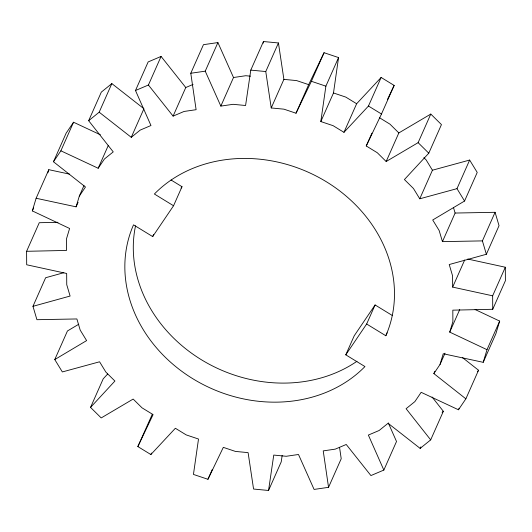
<?xml version="1.0" encoding="UTF-8"?>
<svg xmlns="http://www.w3.org/2000/svg" width="532" height="532" viewBox="0 0 532 532"><rect width="100%" height="100%" fill="white"/><g stroke="black" fill="none" stroke-linecap="round" stroke-linejoin="round"><path stroke-width="0.8" d="M442.444 241.634L455.113 213.046L495.073 212.301L482.404 240.89L442.444 241.634L439.139 230.489L432.716 219.989L464.556 201.03L477.224 172.441L469.656 160.059L456.988 188.647L419.761 198.802L413.457 188.488L404.42 179.55L428.785 153.189L441.454 124.601L430.794 114.067L418.125 142.656L386.172 161.515L377.294 152.737L366.249 145.974L381.484 114.008L394.152 85.426L381.131 77.453L368.463 106.041L343.965 132.328L333.118 125.685L320.823 121.555L325.883 86.164L338.552 57.576L324.055 52.708L308.68 84.641L296.011 113.223L283.935 109.166L271.227 107.956L265.767 71.547L278.435 42.959L263.453 41.529L250.785 70.118L245.578 105.509L233.096 104.312L220.84 106.101L205.239 71.162L217.907 42.573L203.457 44.675L190.788 73.263L196.108 109.698L184.072 111.454L173.1 116.116L148.415 85.02L161.083 56.432L185.768 87.527L173.1 116.116M320.823 121.555L333.491 92.967L338.552 57.576M263.22 43.139L263.453 41.529M152.292 414.275L137.848 446.574L150.869 454.547L175.367 428.26L186.213 434.903L198.509 439.033L193.448 474.424L207.946 479.292L223.32 447.359L235.397 451.415L248.105 452.632L253.565 489.041L268.547 490.471L273.754 455.079L286.236 456.276L298.492 454.488L314.093 489.427L328.543 487.325L341.212 458.737L339.556 447.399M282.16 455.445L281.215 461.882L268.547 490.471M137.848 446.574L153.083 414.608L142.037 407.844L133.16 399.067L101.206 417.933L90.546 407.399L114.912 381.038L105.875 372.101L99.57 361.787L62.344 371.941L54.776 359.559L86.616 340.6L80.192 330.099L76.887 318.954L36.927 319.699L32.964 306.319L70.104 296.051L66.746 284.7L66.666 273.481L26.686 264.77L26.6 251.303L66.513 250.432L66.44 239.008L69.599 228.474L32.332 210.905L36.123 198.263L48.791 169.681L69.572 174.137M47.84 172.84L48.791 169.681M36.123 198.263L76.089 206.842L79.308 196.122L83.97 185.588M328.543 487.325L323.223 450.89L335.26 449.134L346.232 444.473L370.917 475.568L383.845 470.069L368.363 435.07L379.136 430.494L388.067 423.273L420.154 448.396L430.681 439.884L406.096 408.702L414.874 401.613L421.158 392.323L458.458 409.773L465.866 398.827L433.853 373.59L440.024 364.467L443.242 353.747L483.209 362.319L495.877 333.737L499.668 321.095L475.069 309.498M483.209 362.319L486.999 349.684L449.733 332.114L452.892 321.581L452.818 310.156L492.732 309.285L505.4 280.697L505.314 267.23L467.728 259.044M79.308 196.122L85.479 186.998L53.466 161.761L66.134 133.173L73.542 122.227L100.395 134.789M32.332 210.905L33.662 207.892M53.466 161.761L60.874 150.815L73.542 122.227M26.6 251.303L39.268 222.715L58.001 222.31M60.874 150.815L98.174 168.258L104.458 158.975L113.236 151.886L88.651 120.704L101.319 92.116L111.846 83.604L143.933 108.728L131.264 137.316L99.178 112.192L111.846 83.604M76.089 206.842L78.091 202.326M32.964 306.319L45.632 277.731L63.807 272.71M98.174 168.258L108.176 145.695M131.264 137.316L140.195 130.094L150.968 125.519L135.487 90.513L148.155 61.931L161.083 56.432M54.776 359.559L67.444 330.971L78.763 324.234M392.21 315.429L375.093 304.949L354.226 335.772L345.78 354.831L364.945 366.568A137.801 118.49 23.9 0 1 192.95 378.811A137.801 118.49 23.9 0 1 133.512 224.843L152.684 236.58L153.655 234.379M152.684 236.58L173.552 205.758L181.997 186.699L171.045 179.996M220.84 106.101L233.508 77.512L217.907 42.573M90.546 407.399L103.215 378.811L107.65 374.023M271.227 107.956L283.895 79.368L278.435 42.959M296.011 113.223L311.386 81.296L324.055 52.708M150.869 454.547L151.534 453.045M343.965 132.328L356.633 103.74L381.131 77.453M207.946 479.292L212.275 469.51M366.249 145.974L371.921 133.186M386.172 161.515L398.84 132.934L430.794 114.067M419.761 198.802L432.43 170.213L469.656 160.059M345.78 354.831L366.648 324.008L375.093 304.949M366.648 324.008L385.82 335.745L387.116 332.813M492.732 309.285L492.645 295.819L452.666 287.107L464.662 260.022M383.845 470.069L396.513 441.487L388.28 422.867M449.733 332.114L459.734 309.544M452.666 287.107L452.586 275.889L449.227 264.537L486.368 254.269L499.036 225.681L495.073 212.301M433.853 373.59L434.85 371.329M440.024 364.467L445.025 353.182M420.154 448.396L420.819 446.893M492.645 295.819L505.314 267.23M430.681 439.884L443.349 411.296L432.084 397.005M458.458 409.773L459.123 408.263M486.999 349.684L499.668 321.095M465.866 398.827L478.534 370.239L462.527 357.617M387.422 99.55L394.152 85.426M181.073 188.069L181.997 186.699M477.61 371.602L478.534 370.239M88.651 120.704L99.178 112.192M442.112 412.3L443.349 411.296M135.487 90.513L148.415 85.02M185.768 87.527L193.083 84.415M190.788 73.263L205.239 71.162M233.508 77.512L245.764 75.724L250.446 76.176M250.785 70.118L265.767 71.547M283.895 79.368L296.603 80.585L308.68 84.641M311.386 81.296L325.883 86.164M333.491 92.967L345.787 97.097L356.633 103.74M368.463 106.041L381.484 114.008M379.609 117.811L389.963 124.156L398.84 132.934M173.552 205.758L154.386 194.02A137.801 118.49 23.9 0 1 326.382 181.778A137.801 118.49 23.9 0 1 385.82 335.745M418.125 142.656L428.785 153.189M423.864 157.665L426.125 159.899L432.43 170.213M456.988 188.647L464.556 201.03M482.404 240.89L486.368 254.269M453.457 207.473L455.113 213.046M356.952 361.294A137.801 118.49 23.9 0 1 201.448 359.778A137.801 118.49 23.9 0 1 135.54 225.821"/></g></svg>
